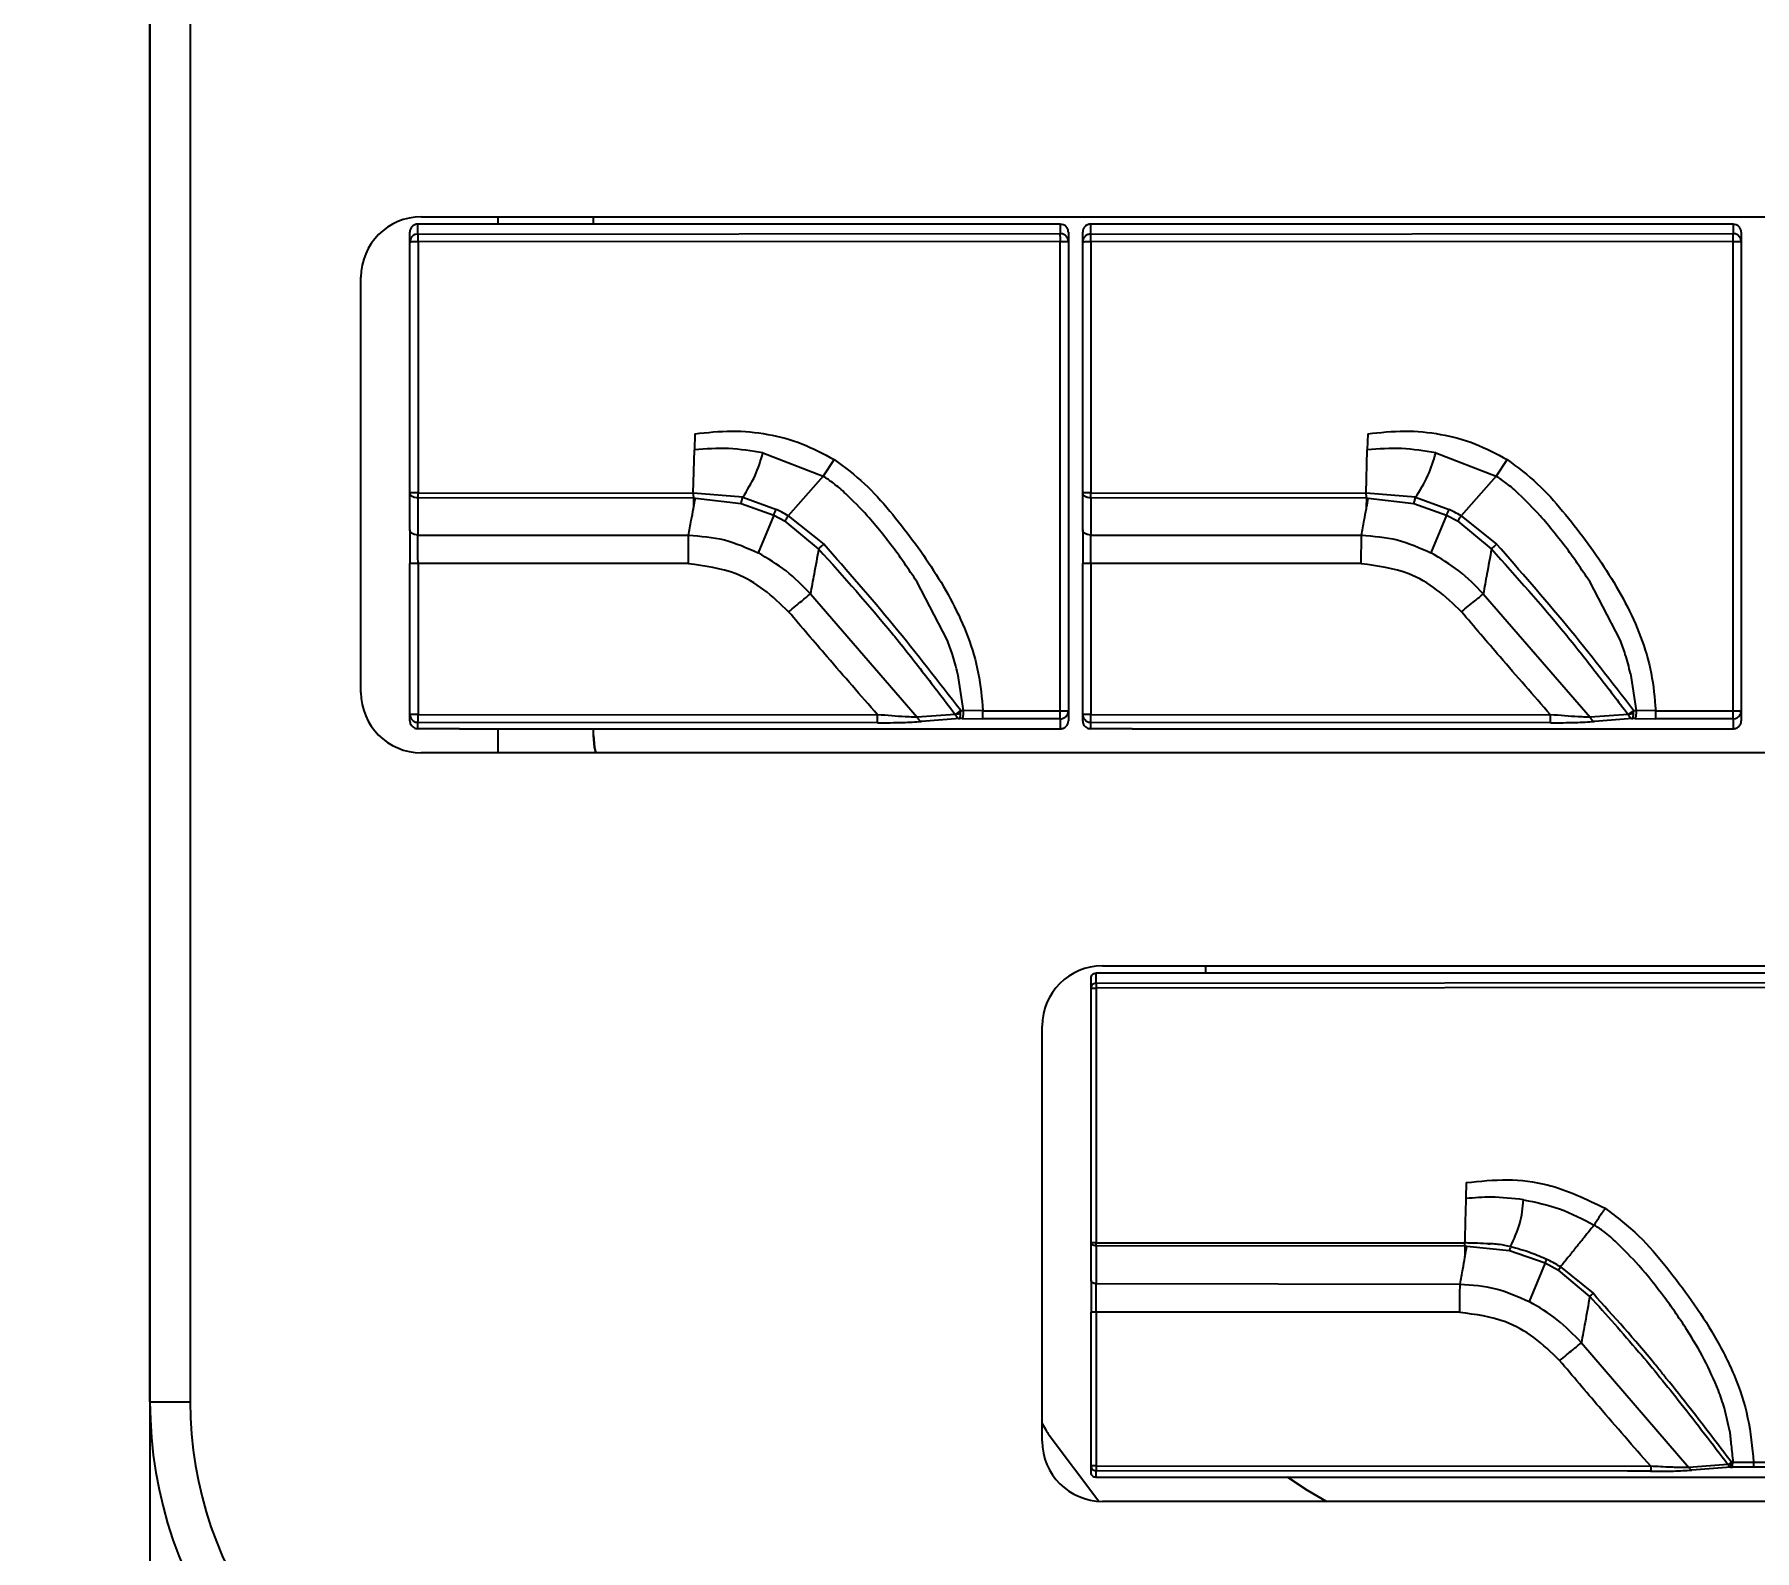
# Model space of a CAD drawing. Header units: millimetres. Extents: x 271 to 405, y 465 to 539.
# Drawn here: x 287.77 to 304.89, y 484.17 to 499.26 of the extents above; entities that cross this region are included whole.
import ezdxf

# ---------------------------------------------------------------- set-up
doc = ezdxf.new("R2010")
doc.units = ezdxf.units.MM
doc.header["$PDSIZE"] = -1
doc.dimstyles.new('ISO-25', dxfattribs={"dimtxt": 2.5, "dimasz": 2.5, "dimexe": 1.25, "dimexo": 0.625, "dimtad": 1, "dimtxsty": 'Standard', "dimcen": 2.5, "dimadec": 0, "dimazin": 0, "dimtfac": 1, "dimtmove": 0, "dimatfit": 3, "dimfxl": 1, "dimarcsym": 0})

# ---------------------------------------------------------------- blocks, each defined once
blk = doc.blocks.new('*D2')
at = {"color": 0, "lineweight": -2}
for p, q in [((288.922, 503.974), (288.922, 465.47)), ((360.773, 503.974), (360.773, 465.47)), ((293.002, 467.47), (356.693, 467.47))]:
    blk.add_line(p, q, dxfattribs=at)
at = {"color": 0}
for points in [[(293.002, 468.15), (293.002, 466.79), (288.922, 467.47)], [(356.693, 466.79), (356.693, 468.15), (360.773, 467.47)]]:
    blk.add_solid(points, dxfattribs=at)
at = {"layer": 'Defpoints', "color": 0}
for p in [(288.922, 503.974), (360.773, 503.974), (360.773, 467.47)]:
    blk.add_point(p, dxfattribs=at)
at = {"color": 0, "insert": (324.848, 471.036), "char_height": 3.5, "attachment_point": 5}
blk.add_mtext('71,85', dxfattribs=at)
blk = doc.blocks.new('*D5')
at = {"color": 0, "lineweight": -2}
for p, q in [((316.026, 516.554), (274.623, 516.554)), ((276.623, 512.474), (276.623, 500.201)), ((276.623, 480.797), (276.623, 493.07)), ((316.026, 476.717), (274.623, 476.717))]:
    blk.add_line(p, q, dxfattribs=at)
at = {"color": 0}
for points in [[(277.303, 512.474), (275.943, 512.474), (276.623, 516.554)], [(275.943, 480.797), (277.303, 480.797), (276.623, 476.717)]]:
    blk.add_solid(points, dxfattribs=at)
at = {"layer": 'Defpoints', "color": 0}
for p in [(276.623, 516.554), (316.026, 516.554), (316.026, 476.717)]:
    blk.add_point(p, dxfattribs=at)
at = {"color": 0, "insert": (276.623, 496.635), "char_height": 3.5, "attachment_point": 5}
blk.add_mtext('39,84', dxfattribs=at)

msp = doc.modelspace()

# ---------------------------------------------------------------- linework, layer by layer
at = {"color": 7, "linetype": 'Continuous', "lineweight": 25}
for p, q in [((288.922, 485.652), (288.922, 515.354)), ((289.322, 515.354), (289.322, 485.652)), ((288.922, 485.652), (288.922, 514.387)), ((291.588, 497.27), (291.588, 497.369)), ((297.978, 497.369), (291.588, 497.369)), ((291.621, 497.441), (358.126, 497.442)), ((292.382, 497.441), (292.382, 497.369)), ((293.334, 497.369), (293.334, 497.441)), ((297.978, 497.369), (297.978, 497.275)), ((298.282, 497.27), (298.282, 497.369)), ((304.672, 497.369), (298.282, 497.369)), ((304.672, 497.369), (304.672, 497.275)), ((291.507, 497.191), (291.507, 497.289)), ((291.507, 494.694), (291.507, 497.191)), ((291.588, 497.27), (297.978, 497.275)), ((297.978, 497.197), (291.589, 497.192)), ((291.589, 497.192), (291.589, 494.695)), ((297.978, 492.528), (297.978, 497.197)), ((298.059, 497.289), (298.059, 497.196)), ((298.059, 497.196), (298.059, 492.527)), ((298.201, 497.191), (298.201, 497.289)), ((298.201, 494.694), (298.201, 497.191)), ((298.282, 497.27), (304.672, 497.275)), ((304.672, 497.197), (298.283, 497.192)), ((298.283, 497.192), (298.283, 494.695)), ((304.672, 492.528), (304.672, 497.197)), ((304.753, 497.289), (304.753, 497.196)), ((304.753, 497.196), (304.753, 492.527)), ((291.021, 492.71), (291.021, 496.841)), ((294.343, 495.283), (294.338, 495.124)), ((301.037, 495.283), (301.032, 495.124)), ((294.327, 494.693), (294.338, 495.124)), ((295.02, 495.093), (295.62, 494.86)), ((301.021, 494.693), (301.032, 495.124)), ((301.714, 495.093), (302.314, 494.86)), ((295.73, 495.027), (295.62, 494.86)), ((302.424, 495.027), (302.314, 494.86)), ((295.62, 494.86), (295.272, 494.467)), ((302.314, 494.86), (301.966, 494.467)), ((291.507, 494.326), (291.507, 494.694)), ((294.333, 494.642), (291.588, 494.645)), ((291.588, 494.645), (291.588, 494.276)), ((291.589, 494.695), (294.327, 494.693)), ((294.819, 494.651), (294.327, 494.693)), ((294.331, 494.552), (294.333, 494.642)), ((294.333, 494.642), (294.348, 494.642)), ((294.348, 494.642), (294.803, 494.59)), ((294.803, 494.59), (295.128, 494.475)), ((294.819, 494.651), (295.154, 494.53)), ((298.201, 494.326), (298.201, 494.694)), ((301.027, 494.642), (298.282, 494.645)), ((298.282, 494.645), (298.282, 494.276)), ((298.283, 494.695), (301.021, 494.693)), ((301.513, 494.651), (301.021, 494.693)), ((301.025, 494.552), (301.027, 494.642)), ((301.027, 494.642), (301.042, 494.642)), ((301.042, 494.642), (301.497, 494.59)), ((301.497, 494.59), (301.822, 494.475)), ((301.513, 494.651), (301.848, 494.53)), ((295.128, 494.474), (294.972, 494.099)), ((295.128, 494.474), (295.242, 494.413)), ((295.574, 494.138), (295.242, 494.413)), ((295.272, 494.467), (295.625, 494.185)), ((301.822, 494.474), (301.666, 494.099)), ((301.822, 494.474), (301.936, 494.413)), ((302.268, 494.138), (301.936, 494.413)), ((301.966, 494.467), (302.319, 494.185)), ((291.588, 494.276), (294.28, 494.273)), ((298.282, 494.276), (300.974, 494.273)), ((291.507, 492.491), (291.507, 493.993)), ((294.279, 493.993), (291.589, 493.996)), ((291.589, 493.993), (291.589, 492.491)), ((294.279, 493.99), (291.589, 493.993)), ((298.201, 492.491), (298.201, 493.993)), ((300.973, 493.993), (298.283, 493.996)), ((298.283, 493.993), (298.283, 492.491)), ((300.973, 493.99), (298.283, 493.993)), ((296.854, 493.233), (296.551, 493.812)), ((303.548, 493.233), (303.245, 493.812)), ((295.492, 493.69), (296.555, 492.463)), ((302.186, 493.69), (303.249, 492.463)), ((296.957, 492.898), (297.013, 492.53)), ((303.651, 492.898), (303.707, 492.53)), ((296.987, 492.5), (296.988, 492.53)), ((296.988, 492.53), (297.013, 492.53)), ((297.208, 492.528), (297.013, 492.53)), ((297.208, 492.528), (297.978, 492.528)), ((298.059, 492.527), (298.059, 492.428)), ((303.681, 492.5), (303.682, 492.53)), ((303.682, 492.53), (303.707, 492.53)), ((303.902, 492.528), (303.707, 492.53)), ((303.902, 492.528), (304.672, 492.528)), ((304.753, 492.527), (304.753, 492.428)), ((291.507, 492.428), (291.507, 492.491)), ((291.588, 492.348), (291.588, 492.411)), ((296.16, 492.408), (291.588, 492.411)), ((291.589, 492.491), (296.161, 492.488)), ((296.934, 492.491), (296.555, 492.463)), ((296.978, 492.449), (296.598, 492.421)), ((297.002, 492.449), (296.978, 492.449)), ((297.002, 492.449), (297.207, 492.448)), ((297.978, 492.447), (297.207, 492.448)), ((297.978, 492.447), (297.978, 492.348)), ((298.201, 492.428), (298.201, 492.491)), ((298.282, 492.348), (298.282, 492.411)), ((302.854, 492.408), (298.282, 492.411)), ((298.283, 492.491), (302.855, 492.488)), ((303.628, 492.491), (303.249, 492.463)), ((303.672, 492.449), (303.292, 492.421)), ((303.696, 492.449), (303.672, 492.449)), ((303.696, 492.449), (303.901, 492.448)), ((304.672, 492.447), (303.901, 492.448)), ((304.672, 492.447), (304.672, 492.348)), ((292, 492.348), (291.588, 492.348)), ((292, 492.348), (297.978, 492.348)), ((292.382, 492.348), (292.382, 492.11)), ((293.334, 492.282), (293.334, 492.348)), ((298.694, 492.348), (298.282, 492.348)), ((298.694, 492.348), (304.672, 492.348)), ((358.126, 492.11), (291.621, 492.11)), ((298.398, 489.99), (351.348, 489.99)), ((299.422, 489.99), (299.422, 489.918)), ((298.284, 489.767), (298.284, 489.868)), ((298.335, 489.817), (298.335, 489.918)), ((306.476, 489.918), (298.335, 489.918)), ((298.335, 489.817), (306.476, 489.823)), ((298.284, 487.235), (298.284, 489.767)), ((306.476, 489.774), (298.335, 489.768)), ((297.798, 485.261), (297.798, 489.39)), ((298.284, 486.859), (298.284, 487.235)), ((298.335, 487.235), (302.001, 487.232)), ((302.005, 487.201), (298.335, 487.204)), ((298.335, 487.204), (298.335, 486.828)), ((302.005, 487.093), (302.005, 487.201)), ((302.005, 487.201), (302.024, 487.201)), ((302.024, 487.201), (302.447, 487.158)), ((302.447, 487.158), (302.803, 487.034)), ((302.803, 487.034), (302.644, 486.649)), ((302.803, 487.034), (302.935, 486.961)), ((303.246, 486.701), (302.935, 486.961)), ((302.955, 486.995), (303.278, 486.731)), ((298.335, 486.828), (301.955, 486.823)), ((298.284, 485.015), (298.284, 486.544)), ((301.954, 486.543), (298.335, 486.547)), ((298.335, 486.544), (298.335, 485.015)), ((301.954, 486.54), (298.335, 486.544)), ((303.162, 486.24), (304.233, 484.999)), ((288.922, 485.652), (289.322, 485.652)), ((297.798, 485.435), (297.833, 485.372)), ((297.868, 485.32), (298.362, 484.662)), ((298.284, 484.949), (298.284, 485.015)), ((298.335, 485.015), (303.852, 485.01)), ((304.621, 485.028), (304.233, 484.999)), ((304.648, 485.002), (304.26, 484.972)), ((304.654, 485.034), (304.655, 485.052)), ((304.67, 485.052), (304.655, 485.052)), ((304.876, 485.051), (306.476, 485.049)), ((306.328, 484.999), (304.876, 485)), ((298.335, 484.899), (298.335, 484.965)), ((303.62, 484.961), (298.335, 484.965)), ((306.476, 484.899), (298.335, 484.899)), ((351.348, 484.661), (298.398, 484.661))]:
    msp.add_line(p, q, dxfattribs=at)
at = {"color": 8, "linetype": 'Continuous', "lineweight": 25}
msp.add_line((303.851, 484.96), (303.62, 484.961), dxfattribs=at)
at = {"color": 7, "linetype": 'Continuous', "lineweight": 25, "flags": 128}
for points in [[(294.329, 494.539), (294.33, 494.547), (294.331, 494.552)], [(301.023, 494.539), (301.024, 494.547), (301.025, 494.552)], [(294.279, 493.99), (294.279, 493.99), (294.279, 493.991), (294.279, 493.991), (294.279, 493.991), (294.279, 493.992), (294.279, 493.992), (294.279, 493.993), (294.279, 493.993)], [(300.973, 493.99), (300.973, 493.99), (300.973, 493.991), (300.973, 493.991), (300.973, 493.991), (300.973, 493.992), (300.973, 493.992), (300.973, 493.993), (300.973, 493.993)], [(293.334, 492.282), (293.346, 492.165), (293.359, 492.11)], [(293.359, 492.11), (293.346, 492.165), (293.334, 492.282)], [(298.335, 489.768), (298.335, 488.502), (298.335, 487.235)], [(302.004, 487.089), (302.004, 487.091), (302.005, 487.093)], [(301.954, 486.54), (301.954, 486.54), (301.954, 486.541), (301.954, 486.541), (301.954, 486.541), (301.954, 486.542), (301.954, 486.542), (301.954, 486.543), (301.954, 486.543)], [(300.239, 484.903), (300.435, 484.771), (300.628, 484.661)], [(300.628, 484.661), (300.435, 484.771), (300.239, 484.903)]]:
    msp.add_lwpolyline(points, dxfattribs=at)
at = {"color": 7, "linetype": 'Continuous', "lineweight": 25}
for centre, radius, start, end in [((291.621, 496.841), 0.6, 90, 180), ((288.537, 497.207), 3.052, 359.7232, 1.199), ((294.927, 497.211), 3.052, 359.7232, 1.199), ((295.231, 497.207), 3.052, 359.7232, 1.199), ((301.621, 497.211), 3.052, 359.7232, 1.199), ((283.396, 494.7), 8.193, 359.6155, 359.9695), ((207.899, 510.284), 87.853, 349.68408, 349.74389), ((290.09, 494.7), 8.193, 359.6155, 359.9695), ((214.593, 510.284), 87.853, 349.68408, 349.74389), ((291.621, 492.71), 0.6, 180, 270), ((294.262, 492.513), 2.947, 358.7356, 0.3039), ((295.032, 492.512), 2.946, 358.7355, 0.3038), ((300.956, 492.513), 2.947, 358.7356, 0.3039), ((301.726, 492.512), 2.946, 358.7355, 0.3038), ((288.605, 492.476), 2.984, 358.7609, 0.2933), ((293.177, 492.472), 2.984, 358.7609, 0.2933), ((295.299, 492.476), 2.984, 358.7609, 0.2933), ((299.871, 492.472), 2.984, 358.7609, 0.2933), ((298.398, 489.39), 0.6, 90, 180), ((215.233, 502.83), 88.187, 349.7202, 349.79154), ((293.16, 485.653), 4.238, 180.0137, 254.6718), ((293.16, 485.653), 3.838, 180.0152, 254.6718), ((298.268, 485.62), 0.5, 209.7216, 216.9089), ((298.398, 485.261), 0.6, 180, 270), ((303.044, 485.041), 1.833, 358.7294, 0.3054)]:
    msp.add_arc(centre, radius, start, end, dxfattribs=at)
for points, knots in [([(291.588, 497.369), (291.577, 497.368), (291.561, 497.367), (291.542, 497.356), (291.526, 497.343), (291.51, 497.321), (291.508, 497.3), (291.507, 497.289)], [0, 0, 0, 0, 0.25342, 0.376755, 0.504454, 0.75394, 1, 1, 1, 1]), ([(298.059, 497.289), (298.058, 497.3), (298.056, 497.316), (298.046, 497.334), (298.032, 497.35), (298.01, 497.366), (297.988, 497.368), (297.978, 497.369)], [0, 0, 0, 0, 0.248992, 0.370652, 0.496975, 0.749541, 1, 1, 1, 1]), ([(298.282, 497.369), (298.271, 497.368), (298.255, 497.367), (298.236, 497.356), (298.22, 497.343), (298.204, 497.321), (298.202, 497.3), (298.201, 497.289)], [0, 0, 0, 0, 0.25342, 0.376755, 0.504454, 0.75394, 1, 1, 1, 1]), ([(304.753, 497.289), (304.752, 497.3), (304.75, 497.316), (304.74, 497.334), (304.726, 497.35), (304.704, 497.366), (304.682, 497.368), (304.672, 497.369)], [0, 0, 0, 0, 0.248992, 0.370652, 0.496975, 0.749541, 1, 1, 1, 1]), ([(291.588, 497.27), (291.58, 497.27), (291.563, 497.268), (291.542, 497.258), (291.526, 497.243), (291.516, 497.228), (291.508, 497.21), (291.507, 497.197), (291.507, 497.191)], [0, 0, 0, 0, 0.182036, 0.411431, 0.545976, 0.690302, 0.842527, 1, 1, 1, 1]), ([(291.589, 497.192), (291.578, 497.192), (291.562, 497.192), (291.543, 497.192), (291.53, 497.192), (291.52, 497.191), (291.51, 497.191), (291.508, 497.191), (291.507, 497.191)], [0, 0, 0, 0, 0.243619, 0.372782, 0.502319, 0.631447, 0.759537, 1, 1, 1, 1]), ([(298.059, 497.196), (298.058, 497.202), (298.057, 497.215), (298.05, 497.233), (298.04, 497.248), (298.024, 497.262), (298.003, 497.273), (297.985, 497.275), (297.978, 497.275)], [0, 0, 0, 0, 0.157473, 0.309698, 0.454024, 0.588569, 0.817964, 1, 1, 1, 1]), ([(297.978, 497.197), (297.986, 497.197), (298.003, 497.197), (298.024, 497.196), (298.04, 497.196), (298.05, 497.196), (298.057, 497.196), (298.058, 497.196), (298.059, 497.196)], [0, 0, 0, 0, 0.181966, 0.411368, 0.545075, 0.689675, 0.842559, 1, 1, 1, 1]), ([(298.282, 497.27), (298.274, 497.27), (298.257, 497.268), (298.236, 497.258), (298.22, 497.243), (298.21, 497.228), (298.202, 497.21), (298.201, 497.197), (298.201, 497.191)], [0, 0, 0, 0, 0.182036, 0.411431, 0.545976, 0.690302, 0.842527, 1, 1, 1, 1]), ([(298.283, 497.192), (298.272, 497.192), (298.256, 497.192), (298.237, 497.192), (298.224, 497.192), (298.214, 497.191), (298.204, 497.191), (298.202, 497.191), (298.201, 497.191)], [0, 0, 0, 0, 0.243619, 0.372782, 0.502319, 0.631447, 0.759537, 1, 1, 1, 1]), ([(304.753, 497.196), (304.752, 497.202), (304.751, 497.215), (304.744, 497.233), (304.734, 497.248), (304.718, 497.262), (304.697, 497.273), (304.679, 497.275), (304.672, 497.275)], [0, 0, 0, 0, 0.157473, 0.309698, 0.454024, 0.588569, 0.817964, 1, 1, 1, 1]), ([(304.672, 497.197), (304.68, 497.197), (304.697, 497.197), (304.718, 497.196), (304.734, 497.196), (304.744, 497.196), (304.751, 497.196), (304.752, 497.196), (304.753, 497.196)], [0, 0, 0, 0, 0.181966, 0.411368, 0.545075, 0.689675, 0.842559, 1, 1, 1, 1]), ([(294.343, 495.283), (294.465, 495.296), (294.707, 495.323), (295.068, 495.287), (295.415, 495.195), (295.624, 495.083), (295.73, 495.027)], [0, 0, 0, 0, 0.256766, 0.505731, 0.751665, 1, 1, 1, 1]), ([(301.037, 495.283), (301.159, 495.296), (301.401, 495.323), (301.762, 495.287), (302.109, 495.195), (302.318, 495.083), (302.424, 495.027)], [0, 0, 0, 0, 0.256766, 0.505731, 0.751665, 1, 1, 1, 1]), ([(295.02, 495.093), (294.907, 495.111), (294.68, 495.149), (294.452, 495.132), (294.338, 495.124)], [0, 0, 0, 0, 0.502047, 1, 1, 1, 1]), ([(294.819, 494.651), (294.863, 494.721), (294.95, 494.86), (294.997, 495.016), (295.02, 495.093)], [0, 0, 0, 0, 0.5118799, 1, 1, 1, 1]), ([(301.714, 495.093), (301.601, 495.111), (301.374, 495.149), (301.146, 495.132), (301.032, 495.124)], [0, 0, 0, 0, 0.502047, 1, 1, 1, 1]), ([(301.513, 494.651), (301.557, 494.721), (301.644, 494.86), (301.691, 495.016), (301.714, 495.093)], [0, 0, 0, 0, 0.5118799, 1, 1, 1, 1]), ([(295.73, 495.027), (295.833, 494.95), (296.035, 494.799), (296.365, 494.425), (296.734, 493.932), (297.031, 493.385), (297.175, 492.904), (297.197, 492.654), (297.208, 492.528)], [0, 0, 0, 0, 0.128773, 0.252959, 0.499043, 0.747593, 0.873757, 1, 1, 1, 1]), ([(302.424, 495.027), (302.527, 494.95), (302.729, 494.799), (303.059, 494.425), (303.428, 493.932), (303.725, 493.385), (303.869, 492.904), (303.891, 492.654), (303.902, 492.528)], [0, 0, 0, 0, 0.128773, 0.252959, 0.499043, 0.747593, 0.873757, 1, 1, 1, 1]), ([(295.844, 494.687), (295.804, 494.723), (295.734, 494.787), (295.654, 494.838), (295.62, 494.86)], [0, 0, 0, 0, 0.571638, 1, 1, 1, 1]), ([(302.538, 494.687), (302.498, 494.723), (302.428, 494.787), (302.348, 494.838), (302.314, 494.86)], [0, 0, 0, 0, 0.571638, 1, 1, 1, 1]), ([(291.589, 494.695), (291.578, 494.695), (291.562, 494.695), (291.543, 494.695), (291.53, 494.695), (291.52, 494.695), (291.51, 494.694), (291.508, 494.694), (291.507, 494.694)], [0, 0, 0, 0, 0.243618, 0.372782, 0.502319, 0.631447, 0.759537, 1, 1, 1, 1]), ([(291.588, 494.645), (291.578, 494.645), (291.562, 494.646), (291.543, 494.652), (291.53, 494.659), (291.52, 494.667), (291.51, 494.678), (291.508, 494.688), (291.507, 494.694)], [0, 0, 0, 0, 0.241127, 0.370687, 0.50272, 0.634695, 0.763396, 1, 1, 1, 1]), ([(294.803, 494.59), (294.804, 494.595), (294.806, 494.603), (294.81, 494.619), (294.814, 494.635), (294.817, 494.645), (294.819, 494.651)], [0, 0, 0, 0, 0.247251, 0.499954, 0.752682, 1, 1, 1, 1]), ([(296.326, 494.137), (296.239, 494.249), (296.091, 494.443), (295.917, 494.615), (295.844, 494.687)], [0, 0, 0, 0, 0.580697, 1, 1, 1, 1]), ([(298.283, 494.695), (298.272, 494.695), (298.256, 494.695), (298.237, 494.695), (298.224, 494.695), (298.214, 494.695), (298.204, 494.694), (298.202, 494.694), (298.201, 494.694)], [0, 0, 0, 0, 0.243618, 0.372782, 0.502319, 0.631447, 0.759537, 1, 1, 1, 1]), ([(298.282, 494.645), (298.272, 494.645), (298.256, 494.646), (298.237, 494.652), (298.224, 494.659), (298.214, 494.667), (298.204, 494.678), (298.202, 494.688), (298.201, 494.694)], [0, 0, 0, 0, 0.241127, 0.370687, 0.50272, 0.634695, 0.763396, 1, 1, 1, 1]), ([(301.497, 494.59), (301.498, 494.595), (301.5, 494.603), (301.504, 494.619), (301.508, 494.635), (301.511, 494.645), (301.513, 494.651)], [0, 0, 0, 0, 0.247251, 0.499954, 0.752682, 1, 1, 1, 1]), ([(303.02, 494.137), (302.933, 494.249), (302.785, 494.443), (302.611, 494.615), (302.538, 494.687)], [0, 0, 0, 0, 0.580697, 1, 1, 1, 1]), ([(294.28, 494.273), (294.289, 494.323), (294.306, 494.412), (294.322, 494.5), (294.329, 494.539)], [0, 0, 0, 0, 0.559876, 1, 1, 1, 1]), ([(295.128, 494.475), (295.13, 494.479), (295.133, 494.487), (295.139, 494.501), (295.146, 494.515), (295.151, 494.525), (295.154, 494.53)], [0, 0, 0, 0, 0.247199, 0.499741, 0.75242, 1, 1, 1, 1]), ([(295.272, 494.467), (295.25, 494.48), (295.212, 494.502), (295.171, 494.521), (295.154, 494.53)], [0, 0, 0, 0, 0.559705, 1, 1, 1, 1]), ([(295.242, 494.413), (295.247, 494.423), (295.255, 494.439), (295.267, 494.459), (295.272, 494.467)], [0, 0, 0, 0, 0.559502, 1, 1, 1, 1]), ([(300.974, 494.273), (300.983, 494.323), (301, 494.412), (301.016, 494.5), (301.023, 494.539)], [0, 0, 0, 0, 0.559876, 1, 1, 1, 1]), ([(301.822, 494.475), (301.824, 494.479), (301.827, 494.487), (301.833, 494.501), (301.84, 494.515), (301.845, 494.525), (301.848, 494.53)], [0, 0, 0, 0, 0.247199, 0.499741, 0.75242, 1, 1, 1, 1]), ([(301.966, 494.467), (301.944, 494.48), (301.906, 494.502), (301.865, 494.521), (301.848, 494.53)], [0, 0, 0, 0, 0.559705, 1, 1, 1, 1]), ([(301.936, 494.413), (301.941, 494.423), (301.949, 494.439), (301.961, 494.459), (301.966, 494.467)], [0, 0, 0, 0, 0.559502, 1, 1, 1, 1]), ([(291.588, 494.276), (291.578, 494.277), (291.562, 494.278), (291.543, 494.284), (291.53, 494.291), (291.52, 494.299), (291.51, 494.31), (291.508, 494.32), (291.507, 494.326)], [0, 0, 0, 0, 0.241127, 0.370687, 0.50272, 0.634695, 0.763396, 1, 1, 1, 1]), ([(291.507, 494.326), (291.507, 494.269), (291.507, 494.167), (291.507, 494.046), (291.507, 493.993)], [0, 0, 0, 0, 0.558255, 1, 1, 1, 1]), ([(294.28, 494.273), (294.401, 494.265), (294.641, 494.247), (294.862, 494.148), (294.972, 494.099)], [0, 0, 0, 0, 0.500216, 1, 1, 1, 1]), ([(298.282, 494.276), (298.272, 494.277), (298.256, 494.278), (298.237, 494.284), (298.224, 494.291), (298.214, 494.299), (298.204, 494.31), (298.202, 494.32), (298.201, 494.326)], [0, 0, 0, 0, 0.241127, 0.370687, 0.50272, 0.634695, 0.763396, 1, 1, 1, 1]), ([(298.201, 494.326), (298.201, 494.269), (298.201, 494.167), (298.201, 494.046), (298.201, 493.993)], [0, 0, 0, 0, 0.558255, 1, 1, 1, 1]), ([(300.974, 494.273), (301.095, 494.265), (301.335, 494.247), (301.556, 494.148), (301.666, 494.099)], [0, 0, 0, 0, 0.500216, 1, 1, 1, 1]), ([(295.492, 493.69), (295.414, 493.77), (295.26, 493.93), (295.068, 494.043), (294.972, 494.099)], [0, 0, 0, 0, 0.5004186, 1, 1, 1, 1]), ([(295.574, 494.138), (295.559, 494.054), (295.532, 493.905), (295.504, 493.755), (295.492, 493.69)], [0, 0, 0, 0, 0.561163, 1, 1, 1, 1]), ([(295.574, 494.138), (295.578, 494.141), (295.584, 494.148), (295.597, 494.16), (295.611, 494.173), (295.62, 494.181), (295.625, 494.185)], [0, 0, 0, 0, 0.246048, 0.499443, 0.753141, 1, 1, 1, 1]), ([(295.574, 494.138), (295.823, 493.86), (296.083, 493.57), (296.431, 493.143), (296.64, 492.876), (296.836, 492.619), (296.934, 492.491)], [0, 0, 0, 0, 0.523748, 0.54548, 0.773248, 1, 1, 1, 1]), ([(296.988, 492.53), (296.768, 492.814), (296.331, 493.38), (295.859, 493.918), (295.625, 494.185)], [0, 0, 0, 0, 0.502993, 1, 1, 1, 1]), ([(296.551, 493.812), (296.51, 493.874), (296.438, 493.984), (296.36, 494.09), (296.326, 494.137)], [0, 0, 0, 0, 0.559821, 1, 1, 1, 1]), ([(302.186, 493.69), (302.108, 493.77), (301.954, 493.93), (301.762, 494.043), (301.666, 494.099)], [0, 0, 0, 0, 0.5004186, 1, 1, 1, 1]), ([(302.268, 494.138), (302.253, 494.054), (302.226, 493.905), (302.198, 493.755), (302.186, 493.69)], [0, 0, 0, 0, 0.561163, 1, 1, 1, 1]), ([(302.268, 494.138), (302.272, 494.141), (302.278, 494.148), (302.291, 494.16), (302.305, 494.173), (302.314, 494.181), (302.319, 494.185)], [0, 0, 0, 0, 0.246048, 0.499443, 0.753141, 1, 1, 1, 1]), ([(302.268, 494.138), (302.517, 493.86), (302.777, 493.57), (303.125, 493.143), (303.334, 492.876), (303.53, 492.619), (303.628, 492.491)], [0, 0, 0, 0, 0.523748, 0.54548, 0.773248, 1, 1, 1, 1]), ([(303.682, 492.53), (303.463, 492.814), (303.025, 493.38), (302.553, 493.918), (302.319, 494.185)], [0, 0, 0, 0, 0.502993, 1, 1, 1, 1]), ([(303.245, 493.812), (303.204, 493.874), (303.132, 493.984), (303.054, 494.09), (303.02, 494.137)], [0, 0, 0, 0, 0.559821, 1, 1, 1, 1]), ([(291.589, 493.993), (291.578, 493.993), (291.563, 493.993), (291.543, 493.993), (291.53, 493.993), (291.52, 493.993), (291.51, 493.993), (291.508, 493.993), (291.507, 493.993)], [0, 0, 0, 0, 0.243617, 0.372782, 0.502319, 0.631448, 0.759539, 1, 1, 1, 1]), ([(291.589, 493.993), (291.589, 493.994), (291.589, 493.995), (291.589, 493.996), (291.589, 493.996)], [0, 0, 0, 0, 0.560036, 1, 1, 1, 1]), ([(295.276, 493.512), (295.196, 493.589), (295.041, 493.739), (294.709, 493.933), (294.441, 493.969), (294.279, 493.99)], [0, 0, 0, 0, 0.292303, 0.572758, 1, 1, 1, 1]), ([(298.283, 493.993), (298.272, 493.993), (298.257, 493.993), (298.237, 493.993), (298.224, 493.993), (298.214, 493.993), (298.204, 493.993), (298.202, 493.993), (298.201, 493.993)], [0, 0, 0, 0, 0.243617, 0.372782, 0.502319, 0.631448, 0.759539, 1, 1, 1, 1]), ([(298.283, 493.993), (298.283, 493.994), (298.283, 493.995), (298.283, 493.996), (298.283, 493.996)], [0, 0, 0, 0, 0.560036, 1, 1, 1, 1]), ([(301.97, 493.512), (301.89, 493.589), (301.735, 493.739), (301.403, 493.933), (301.135, 493.969), (300.973, 493.99)], [0, 0, 0, 0, 0.2923033, 0.5727578, 1, 1, 1, 1]), ([(295.276, 493.512), (295.321, 493.55), (295.402, 493.616), (295.464, 493.667), (295.492, 493.69)], [0, 0, 0, 0, 0.559783, 1, 1, 1, 1]), ([(301.97, 493.512), (302.015, 493.55), (302.096, 493.616), (302.158, 493.667), (302.186, 493.69)], [0, 0, 0, 0, 0.559783, 1, 1, 1, 1]), ([(296.161, 492.488), (295.993, 492.679), (295.696, 493.019), (295.403, 493.362), (295.276, 493.512)], [0, 0, 0, 0, 0.5636964, 1, 1, 1, 1]), ([(302.855, 492.488), (302.687, 492.679), (302.39, 493.019), (302.097, 493.362), (301.97, 493.512)], [0, 0, 0, 0, 0.563696, 1, 1, 1, 1]), ([(296.957, 492.898), (296.941, 492.962), (296.913, 493.076), (296.872, 493.185), (296.854, 493.233)], [0, 0, 0, 0, 0.559434, 1, 1, 1, 1]), ([(303.651, 492.898), (303.635, 492.962), (303.607, 493.076), (303.566, 493.185), (303.548, 493.233)], [0, 0, 0, 0, 0.559434, 1, 1, 1, 1]), ([(296.934, 492.491), (296.937, 492.494), (296.945, 492.499), (296.958, 492.508), (296.973, 492.519), (296.983, 492.526), (296.988, 492.53)], [0, 0, 0, 0, 0.221754, 0.48712, 0.729136, 1, 1, 1, 1]), ([(297.013, 492.53), (297.013, 492.52), (297.012, 492.5), (297.009, 492.474), (297.006, 492.455), (297.003, 492.451), (297.002, 492.449)], [0, 0, 0, 0, 0.2411886, 0.50025, 0.7591751, 1, 1, 1, 1]), ([(297.978, 492.528), (297.989, 492.528), (298.004, 492.528), (298.023, 492.527), (298.036, 492.527), (298.046, 492.527), (298.056, 492.527), (298.058, 492.527), (298.059, 492.527)], [0, 0, 0, 0, 0.243748, 0.372829, 0.502302, 0.631376, 0.759401, 1, 1, 1, 1]), ([(298.026, 492.463), (298.031, 492.467), (298.04, 492.474), (298.05, 492.489), (298.057, 492.507), (298.058, 492.52), (298.059, 492.527)], [0, 0, 0, 0, 0.228538, 0.473835, 0.732461, 1, 1, 1, 1]), ([(303.628, 492.491), (303.631, 492.494), (303.639, 492.499), (303.652, 492.508), (303.667, 492.519), (303.677, 492.526), (303.682, 492.53)], [0, 0, 0, 0, 0.221754, 0.48712, 0.729136, 1, 1, 1, 1]), ([(303.707, 492.53), (303.707, 492.52), (303.706, 492.5), (303.703, 492.474), (303.7, 492.455), (303.697, 492.451), (303.696, 492.449)], [0, 0, 0, 0, 0.241189, 0.50025, 0.759175, 1, 1, 1, 1]), ([(304.672, 492.528), (304.683, 492.528), (304.698, 492.528), (304.717, 492.527), (304.73, 492.527), (304.74, 492.527), (304.75, 492.527), (304.752, 492.527), (304.753, 492.527)], [0, 0, 0, 0, 0.243748, 0.372829, 0.502302, 0.631376, 0.759401, 1, 1, 1, 1]), ([(304.72, 492.463), (304.725, 492.467), (304.734, 492.474), (304.744, 492.489), (304.751, 492.507), (304.752, 492.52), (304.753, 492.527)], [0, 0, 0, 0, 0.2285375, 0.4738351, 0.7324612, 1, 1, 1, 1]), ([(291.589, 492.491), (291.581, 492.491), (291.563, 492.491), (291.542, 492.491), (291.526, 492.491), (291.516, 492.491), (291.508, 492.491), (291.507, 492.491), (291.507, 492.491)], [0, 0, 0, 0, 0.181749, 0.411267, 0.545132, 0.68987, 0.842771, 1, 1, 1, 1]), ([(291.507, 492.491), (291.507, 492.485), (291.508, 492.472), (291.516, 492.454), (291.526, 492.439), (291.542, 492.424), (291.563, 492.413), (291.58, 492.412), (291.588, 492.411)], [0, 0, 0, 0, 0.157473, 0.309698, 0.454024, 0.588569, 0.817964, 1, 1, 1, 1]), ([(291.507, 492.428), (291.507, 492.422), (291.508, 492.409), (291.513, 492.397), (291.516, 492.391)], [0, 0, 0, 0, 0.49972, 1, 1, 1, 1]), ([(291.516, 492.391), (291.52, 492.385), (291.528, 492.373), (291.545, 492.359), (291.566, 492.35), (291.581, 492.349), (291.588, 492.348)], [0, 0, 0, 0, 0.247628, 0.492595, 0.747916, 1, 1, 1, 1]), ([(296.16, 492.408), (296.245, 492.408), (296.404, 492.409), (296.537, 492.417), (296.598, 492.421)], [0, 0, 0, 0, 0.537944, 1, 1, 1, 1]), ([(296.555, 492.463), (296.541, 492.463), (296.504, 492.464), (296.378, 492.47), (296.255, 492.48), (296.161, 492.488)], [0, 0, 0, 0, 0.1219583, 0.3274571, 1, 1, 1, 1]), ([(296.555, 492.463), (296.558, 492.457), (296.563, 492.446), (296.574, 492.433), (296.585, 492.424), (296.594, 492.422), (296.598, 492.421)], [0, 0, 0, 0, 0.249815, 0.500001, 0.750184, 1, 1, 1, 1]), ([(296.987, 492.5), (296.981, 492.499), (296.97, 492.495), (296.951, 492.492), (296.94, 492.492), (296.934, 492.491)], [0, 0, 0, 0, 0.3324125, 0.6229393, 1, 1, 1, 1]), ([(296.934, 492.491), (296.936, 492.487), (296.94, 492.477), (296.95, 492.464), (296.962, 492.453), (296.972, 492.451), (296.978, 492.449)], [0, 0, 0, 0, 0.192714, 0.422126, 0.691653, 1, 1, 1, 1]), ([(296.978, 492.449), (296.979, 492.451), (296.981, 492.453), (296.983, 492.465), (296.986, 492.48), (296.987, 492.494), (296.987, 492.5)], [0, 0, 0, 0, 0.250201, 0.500438, 0.74999, 1, 1, 1, 1]), ([(297.978, 492.348), (297.989, 492.349), (298.005, 492.35), (298.023, 492.361), (298.039, 492.375), (298.056, 492.397), (298.058, 492.418), (298.059, 492.428)], [0, 0, 0, 0, 0.253434, 0.376773, 0.504477, 0.753954, 1, 1, 1, 1]), ([(298.283, 492.491), (298.275, 492.491), (298.257, 492.491), (298.236, 492.491), (298.22, 492.491), (298.21, 492.491), (298.202, 492.491), (298.201, 492.491), (298.201, 492.491)], [0, 0, 0, 0, 0.181749, 0.411267, 0.545132, 0.68987, 0.842771, 1, 1, 1, 1]), ([(298.201, 492.491), (298.201, 492.485), (298.202, 492.472), (298.21, 492.454), (298.22, 492.439), (298.236, 492.424), (298.257, 492.413), (298.274, 492.412), (298.282, 492.411)], [0, 0, 0, 0, 0.157473, 0.309698, 0.454024, 0.588569, 0.817964, 1, 1, 1, 1]), ([(298.201, 492.428), (298.201, 492.422), (298.202, 492.409), (298.207, 492.397), (298.21, 492.391)], [0, 0, 0, 0, 0.49972, 1, 1, 1, 1]), ([(298.21, 492.391), (298.214, 492.385), (298.222, 492.373), (298.239, 492.359), (298.26, 492.35), (298.275, 492.349), (298.282, 492.348)], [0, 0, 0, 0, 0.247628, 0.492595, 0.747916, 1, 1, 1, 1]), ([(302.854, 492.408), (302.939, 492.408), (303.098, 492.409), (303.231, 492.417), (303.292, 492.421)], [0, 0, 0, 0, 0.537944, 1, 1, 1, 1]), ([(303.249, 492.463), (303.235, 492.463), (303.198, 492.464), (303.072, 492.47), (302.949, 492.48), (302.855, 492.488)], [0, 0, 0, 0, 0.121958, 0.327457, 1, 1, 1, 1]), ([(303.249, 492.463), (303.252, 492.457), (303.257, 492.446), (303.268, 492.433), (303.279, 492.424), (303.288, 492.422), (303.292, 492.421)], [0, 0, 0, 0, 0.249815, 0.500001, 0.750184, 1, 1, 1, 1]), ([(303.681, 492.5), (303.675, 492.499), (303.664, 492.495), (303.645, 492.492), (303.634, 492.492), (303.628, 492.491)], [0, 0, 0, 0, 0.3324125, 0.6229393, 1, 1, 1, 1]), ([(303.628, 492.491), (303.63, 492.487), (303.634, 492.477), (303.644, 492.464), (303.656, 492.453), (303.666, 492.451), (303.672, 492.449)], [0, 0, 0, 0, 0.192714, 0.422126, 0.691653, 1, 1, 1, 1]), ([(303.672, 492.449), (303.673, 492.451), (303.675, 492.453), (303.677, 492.465), (303.68, 492.48), (303.681, 492.494), (303.681, 492.5)], [0, 0, 0, 0, 0.250201, 0.500438, 0.74999, 1, 1, 1, 1]), ([(304.672, 492.348), (304.683, 492.349), (304.699, 492.35), (304.717, 492.361), (304.733, 492.375), (304.75, 492.397), (304.752, 492.418), (304.753, 492.428)], [0, 0, 0, 0, 0.253434, 0.376773, 0.504477, 0.753954, 1, 1, 1, 1]), ([(298.284, 489.868), (298.285, 489.875), (298.287, 489.888), (298.296, 489.901), (298.306, 489.91), (298.318, 489.916), (298.328, 489.918), (298.335, 489.918)], [0, 0, 0, 0, 0.245909, 0.492995, 0.619083, 0.742251, 1, 1, 1, 1]), ([(298.335, 489.817), (298.33, 489.817), (298.319, 489.816), (298.306, 489.809), (298.296, 489.8), (298.29, 489.791), (298.285, 489.78), (298.285, 489.772), (298.285, 489.767)], [0, 0, 0, 0, 0.182217, 0.41127, 0.54644, 0.691119, 0.8426, 1, 1, 1, 1]), ([(298.285, 489.767), (298.285, 489.767), (298.286, 489.768), (298.29, 489.768), (298.297, 489.768), (298.307, 489.768), (298.32, 489.768), (298.331, 489.768), (298.335, 489.768)], [0, 0, 0, 0, 0.157941, 0.311366, 0.456338, 0.590153, 0.819038, 1, 1, 1, 1]), ([(302.017, 487.833), (302.016, 487.804), (302.014, 487.751), (302.013, 487.698), (302.013, 487.674)], [0, 0, 0, 0, 0.552688, 1, 1, 1, 1]), ([(302.017, 487.833), (302.154, 487.847), (302.422, 487.875), (302.903, 487.818), (303.211, 487.668), (303.399, 487.577)], [0, 0, 0, 0, 0.287303, 0.565353, 1, 1, 1, 1]), ([(302.013, 487.674), (302.011, 487.6), (302.007, 487.453), (302.003, 487.306), (302.001, 487.232)], [0, 0, 0, 0, 0.500058, 1, 1, 1, 1]), ([(302.586, 487.662), (302.479, 487.674), (302.288, 487.696), (302.097, 487.681), (302.013, 487.674)], [0, 0, 0, 0, 0.560788, 1, 1, 1, 1]), ([(302.456, 487.196), (302.492, 487.271), (302.563, 487.419), (302.578, 487.582), (302.586, 487.662)], [0, 0, 0, 0, 0.510707, 1, 1, 1, 1]), ([(302.586, 487.662), (302.708, 487.637), (302.954, 487.587), (303.177, 487.469), (303.289, 487.41)], [0, 0, 0, 0, 0.494975, 1, 1, 1, 1]), ([(303.399, 487.577), (303.378, 487.546), (303.34, 487.491), (303.305, 487.435), (303.289, 487.41)], [0, 0, 0, 0, 0.560685, 1, 1, 1, 1]), ([(303.399, 487.577), (303.514, 487.489), (303.739, 487.317), (304.012, 486.993), (304.263, 486.662), (304.493, 486.306), (304.692, 485.92), (304.833, 485.496), (304.862, 485.199), (304.876, 485.051)], [0, 0, 0, 0, 0.143487, 0.281999, 0.419731, 0.557777, 0.703869, 0.851679, 1, 1, 1, 1]), ([(303.289, 487.41), (303.251, 487.363), (303.188, 487.286), (303.101, 487.178), (303.028, 487.086), (302.979, 487.025), (302.955, 486.995)], [0, 0, 0, 0, 0.34125, 0.561536, 0.781177, 1, 1, 1, 1]), ([(303.513, 487.236), (303.472, 487.274), (303.402, 487.338), (303.322, 487.389), (303.289, 487.41)], [0, 0, 0, 0, 0.586457, 1, 1, 1, 1]), ([(298.335, 487.204), (298.329, 487.204), (298.319, 487.205), (298.307, 487.209), (298.299, 487.213), (298.293, 487.218), (298.286, 487.225), (298.285, 487.231), (298.284, 487.235)], [0, 0, 0, 0, 0.240432, 0.36999, 0.501638, 0.632979, 0.761792, 1, 1, 1, 1]), ([(298.335, 487.235), (298.329, 487.235), (298.319, 487.235), (298.307, 487.235), (298.299, 487.235), (298.293, 487.235), (298.286, 487.235), (298.285, 487.235), (298.284, 487.235)], [0, 0, 0, 0, 0.2433647, 0.3723047, 0.5016372, 0.6306773, 0.758853, 1, 1, 1, 1]), ([(302.456, 487.196), (302.42, 487.204), (302.364, 487.216), (302.294, 487.222), (302.257, 487.225), (302.241, 487.225), (302.237, 487.225), (302.236, 487.225), (302.236, 487.225), (302.236, 487.225), (302.236, 487.225), (302.236, 487.225), (302.236, 487.225), (302.236, 487.225), (302.238, 487.225), (302.242, 487.225), (302.248, 487.224), (302.254, 487.224), (302.256, 487.223), (302.256, 487.223), (302.256, 487.223), (302.256, 487.223), (302.256, 487.223), (302.256, 487.223), (302.253, 487.223), (302.212, 487.225), (302.141, 487.23), (302.059, 487.231), (302.016, 487.232), (302.001, 487.232)], [0, 0, 0, 0, 0.219576, 0.347272, 0.422551, 0.440648, 0.444824, 0.445699, 0.445794, 0.445824, 0.445844, 0.445877, 0.445948, 0.446232, 0.448292, 0.453876, 0.474788, 0.484507, 0.486777, 0.487267, 0.487322, 0.487356, 0.487493, 0.488545, 0.491457, 0.502458, 0.740696, 0.910917, 1, 1, 1, 1]), ([(303.99, 486.689), (303.907, 486.798), (303.759, 486.99), (303.588, 487.161), (303.513, 487.236)], [0, 0, 0, 0, 0.5636695, 1, 1, 1, 1]), ([(298.335, 487.204), (298.335, 487.205), (298.335, 487.207), (298.335, 487.21), (298.335, 487.211)], [0, 0, 0, 0, 0.564212, 1, 1, 1, 1]), ([(301.955, 486.823), (301.964, 486.873), (301.981, 486.962), (301.997, 487.05), (302.004, 487.089)], [0, 0, 0, 0, 0.559875, 1, 1, 1, 1]), ([(302.456, 487.196), (302.454, 487.188), (302.451, 487.174), (302.448, 487.163), (302.447, 487.158)], [0, 0, 0, 0, 0.560282, 1, 1, 1, 1]), ([(302.456, 487.196), (302.526, 487.178), (302.651, 487.146), (302.768, 487.092), (302.82, 487.069)], [0, 0, 0, 0, 0.560723, 1, 1, 1, 1]), ([(302.803, 487.034), (302.804, 487.037), (302.807, 487.042), (302.811, 487.051), (302.815, 487.06), (302.818, 487.066), (302.82, 487.069)], [0, 0, 0, 0, 0.247207, 0.499769, 0.752452, 1, 1, 1, 1]), ([(302.955, 486.995), (302.93, 487.009), (302.886, 487.036), (302.84, 487.059), (302.82, 487.069)], [0, 0, 0, 0, 0.560646, 1, 1, 1, 1]), ([(302.935, 486.961), (302.939, 486.967), (302.944, 486.977), (302.952, 486.989), (302.955, 486.995)], [0, 0, 0, 0, 0.55622, 1, 1, 1, 1]), ([(298.335, 486.828), (298.329, 486.828), (298.319, 486.829), (298.307, 486.832), (298.299, 486.836), (298.293, 486.841), (298.286, 486.849), (298.285, 486.855), (298.284, 486.859)], [0, 0, 0, 0, 0.240431, 0.369989, 0.501637, 0.632978, 0.761791, 1, 1, 1, 1]), ([(298.284, 486.859), (298.284, 486.805), (298.284, 486.709), (298.284, 486.594), (298.284, 486.544)], [0, 0, 0, 0, 0.558255, 1, 1, 1, 1]), ([(301.955, 486.823), (302.075, 486.815), (302.315, 486.797), (302.534, 486.698), (302.644, 486.649)], [0, 0, 0, 0, 0.5001005, 1, 1, 1, 1]), ([(303.246, 486.701), (303.249, 486.703), (303.253, 486.708), (303.264, 486.718), (303.272, 486.726), (303.278, 486.731)], [0, 0, 0, 0, 0.279616, 0.560106, 1, 1, 1, 1]), ([(304.655, 485.052), (304.52, 485.229), (304.307, 485.509), (304.064, 485.815), (303.944, 485.964), (303.709, 486.253), (303.486, 486.5), (303.278, 486.731)], [0, 0, 0, 0, 0.307325, 0.486113, 0.540466, 0.571446, 1, 1, 1, 1]), ([(298.335, 486.544), (298.329, 486.544), (298.319, 486.544), (298.307, 486.544), (298.299, 486.544), (298.293, 486.544), (298.286, 486.544), (298.285, 486.544), (298.284, 486.544)], [0, 0, 0, 0, 0.243359, 0.3723, 0.501634, 0.630676, 0.758854, 1, 1, 1, 1]), ([(298.335, 486.544), (298.335, 486.545), (298.335, 486.546), (298.335, 486.547), (298.335, 486.547)], [0, 0, 0, 0, 0.560035, 1, 1, 1, 1]), ([(302.946, 486.062), (302.864, 486.142), (302.704, 486.297), (302.37, 486.487), (302.109, 486.52), (301.954, 486.54)], [0, 0, 0, 0, 0.306126, 0.590327, 1, 1, 1, 1]), ([(303.162, 486.24), (303.085, 486.32), (302.931, 486.48), (302.739, 486.593), (302.644, 486.649)], [0, 0, 0, 0, 0.500604, 1, 1, 1, 1]), ([(303.246, 486.701), (303.231, 486.615), (303.203, 486.461), (303.174, 486.307), (303.162, 486.24)], [0, 0, 0, 0, 0.5612164, 1, 1, 1, 1]), ([(303.246, 486.701), (303.41, 486.519), (303.721, 486.172), (304.177, 485.61), (304.466, 485.232), (304.621, 485.028)], [0, 0, 0, 0, 0.338831, 0.644897, 1, 1, 1, 1]), ([(304.212, 486.369), (304.172, 486.429), (304.101, 486.538), (304.024, 486.643), (303.99, 486.689)], [0, 0, 0, 0, 0.559857, 1, 1, 1, 1]), ([(304.526, 485.764), (304.481, 485.869), (304.392, 486.078), (304.272, 486.271), (304.212, 486.369)], [0, 0, 0, 0, 0.498163, 1, 1, 1, 1]), ([(302.946, 486.062), (302.992, 486.1), (303.072, 486.166), (303.134, 486.217), (303.162, 486.24)], [0, 0, 0, 0, 0.559618, 1, 1, 1, 1]), ([(303.852, 485.01), (303.68, 485.207), (303.376, 485.555), (303.077, 485.908), (302.946, 486.062)], [0, 0, 0, 0, 0.5636337, 1, 1, 1, 1]), ([(304.638, 485.356), (304.623, 485.433), (304.595, 485.573), (304.547, 485.706), (304.526, 485.764)], [0, 0, 0, 0, 0.559801, 1, 1, 1, 1]), ([(304.638, 485.356), (304.643, 485.311), (304.654, 485.21), (304.664, 485.109), (304.67, 485.052)], [0, 0, 0, 0, 0.441727, 1, 1, 1, 1]), ([(298.335, 485.015), (298.331, 485.015), (298.32, 485.015), (298.307, 485.015), (298.297, 485.015), (298.29, 485.015), (298.286, 485.015), (298.285, 485.015), (298.285, 485.015)], [0, 0, 0, 0, 0.180959, 0.409845, 0.543663, 0.688637, 0.842062, 1, 1, 1, 1]), ([(298.285, 485.015), (298.285, 485.01), (298.285, 485.002), (298.29, 484.991), (298.296, 484.982), (298.306, 484.973), (298.319, 484.966), (298.33, 484.965), (298.335, 484.965)], [0, 0, 0, 0, 0.1574, 0.308881, 0.45356, 0.58873, 0.817784, 1, 1, 1, 1]), ([(303.852, 485.01), (303.852, 485.003), (303.852, 484.99), (303.852, 484.974), (303.852, 484.964), (303.851, 484.961), (303.851, 484.96)], [0, 0, 0, 0, 0.280216, 0.559129, 0.779072, 1, 1, 1, 1]), ([(304.233, 484.999), (304.221, 484.999), (304.199, 484.998), (304.173, 484.999), (304.159, 484.999), (304.155, 484.999), (304.154, 484.999), (304.153, 484.999), (304.15, 484.999), (304.142, 484.999), (304.109, 484.999), (304.013, 485.002), (303.919, 485.007), (303.852, 485.01)], [0, 0, 0, 0, 0.1128266, 0.2000489, 0.2233653, 0.2299205, 0.2319203, 0.2330678, 0.2355012, 0.254193, 0.3058039, 0.5018082, 1, 1, 1, 1]), ([(304.233, 484.999), (304.235, 484.995), (304.238, 484.988), (304.245, 484.98), (304.252, 484.974), (304.258, 484.973), (304.26, 484.972)], [0, 0, 0, 0, 0.249758, 0.499995, 0.750231, 1, 1, 1, 1]), ([(304.621, 485.028), (304.623, 485.029), (304.628, 485.033), (304.636, 485.038), (304.646, 485.045), (304.652, 485.05), (304.655, 485.052)], [0, 0, 0, 0, 0.221924, 0.487318, 0.729255, 1, 1, 1, 1]), ([(304.654, 485.034), (304.65, 485.033), (304.643, 485.031), (304.632, 485.029), (304.625, 485.028), (304.621, 485.028)], [0, 0, 0, 0, 0.332284, 0.622762, 1, 1, 1, 1]), ([(304.621, 485.028), (304.622, 485.025), (304.625, 485.019), (304.631, 485.011), (304.639, 485.004), (304.645, 485.003), (304.648, 485.002)], [0, 0, 0, 0, 0.192828, 0.422294, 0.691782, 1, 1, 1, 1]), ([(304.648, 485.002), (304.649, 485.003), (304.65, 485.004), (304.652, 485.012), (304.653, 485.022), (304.654, 485.03), (304.654, 485.034)], [0, 0, 0, 0, 0.248876, 0.498552, 0.749642, 1, 1, 1, 1]), ([(304.648, 485.002), (304.651, 485.002), (304.657, 485.002), (304.662, 485.002), (304.665, 485.002)], [0, 0, 0, 0, 0.538322, 1, 1, 1, 1]), ([(304.665, 485.002), (304.664, 485.003), (304.664, 485.005), (304.665, 485.015), (304.667, 485.028), (304.668, 485.041), (304.669, 485.048), (304.67, 485.052)], [0, 0, 0, 0, 0.205702, 0.440199, 0.704978, 0.848577, 1, 1, 1, 1]), ([(304.876, 485), (304.836, 485), (304.766, 485), (304.696, 485.001), (304.665, 485.002)], [0, 0, 0, 0, 0.559985, 1, 1, 1, 1]), ([(304.67, 485.052), (304.704, 485.052), (304.773, 485.051), (304.842, 485.051), (304.876, 485.051)], [0, 0, 0, 0, 0.49974, 1, 1, 1, 1]), ([(298.335, 484.899), (298.328, 484.9), (298.315, 484.901), (298.301, 484.911), (298.293, 484.921), (298.286, 484.933), (298.285, 484.943), (298.284, 484.949)], [0, 0, 0, 0, 0.248072, 0.49647, 0.622051, 0.744476, 1, 1, 1, 1]), ([(303.851, 484.96), (303.929, 484.961), (304.077, 484.961), (304.201, 484.969), (304.26, 484.972)], [0, 0, 0, 0, 0.5227508, 1, 1, 1, 1])]:
    msp.add_open_spline(points, degree=3, knots=knots, dxfattribs=at)
for points in [[(294.333, 494.642), (294.332, 494.65), (294.33, 494.665), (294.328, 494.684), (294.327, 494.693)], [(301.027, 494.642), (301.026, 494.65), (301.024, 494.665), (301.022, 494.684), (301.021, 494.693)], [(291.589, 493.996), (291.588, 494.047), (291.588, 494.149), (291.588, 494.234), (291.588, 494.276)], [(294.279, 493.993), (294.279, 494.044), (294.279, 494.145), (294.28, 494.231), (294.28, 494.273)], [(298.283, 493.996), (298.282, 494.047), (298.282, 494.149), (298.282, 494.234), (298.282, 494.276)], [(300.973, 493.993), (300.973, 494.044), (300.973, 494.145), (300.974, 494.231), (300.974, 494.273)], [(298.335, 489.817), (298.335, 489.816), (298.335, 489.814), (298.335, 489.802), (298.335, 489.786), (298.335, 489.774), (298.335, 489.768)], [(298.335, 487.211), (298.335, 487.215), (298.335, 487.222), (298.335, 487.231), (298.335, 487.235)], [(302.005, 487.201), (302.005, 487.205), (302.003, 487.215), (302.002, 487.227), (302.001, 487.232)], [(298.335, 486.547), (298.335, 486.598), (298.335, 486.7), (298.335, 486.785), (298.335, 486.828)], [(301.954, 486.543), (301.954, 486.594), (301.954, 486.695), (301.955, 486.781), (301.955, 486.823)], [(298.335, 485.015), (298.335, 485.008), (298.335, 484.996), (298.335, 484.98), (298.335, 484.968), (298.335, 484.966), (298.335, 484.965)]]:
    msp.add_open_spline(points, degree=3, dxfattribs=at)
at = {"color": 8, "linetype": 'Continuous', "lineweight": 25}
for points in [[(297.978, 492.447), (297.985, 492.448), (298.003, 492.449), (298.018, 492.458), (298.026, 492.463)], [(304.672, 492.447), (304.679, 492.448), (304.697, 492.449), (304.712, 492.458), (304.72, 492.463)]]:
    msp.add_open_spline(points, degree=3, knots=[0, 0, 0, 0, 0.442398, 1, 1, 1, 1], dxfattribs=at)

# ---------------------------------------------------------------- dimensions: what is measured, and where the dimension line sits
dim = msp.add_linear_dim(base=(276.623, 516.554), p1=(316.026, 476.717), p2=(316.026, 516.554), angle=90, dimstyle='ISO-25', override={"dimtxt": 3.5, "dimasz": 4.08, "dimexe": 2, "dimexo": 0, "dimgap": 1.524, "dimtih": 1, "dimtoh": 1, "dimzin": 0, "dimadec": 2, "dimtzin": 0})
dim.commit()
dim.dimension.update_dxf_attribs({"geometry": '*D5', "text_midpoint": (276.623, 496.635)})
dim = msp.add_linear_dim(base=(360.773, 467.47), p1=(288.922, 503.974), p2=(360.773, 503.974), dimstyle='ISO-25', override={"dimtxt": 3.5, "dimasz": 4.08, "dimexe": 2, "dimexo": 0, "dimgap": 1.524, "dimtih": 1, "dimtoh": 1, "dimzin": 0, "dimadec": 2, "dimtzin": 0})
dim.commit()
dim.dimension.update_dxf_attribs({"geometry": '*D2', "text_midpoint": (324.848, 471.036)})

doc.saveas('drawing.dxf')
